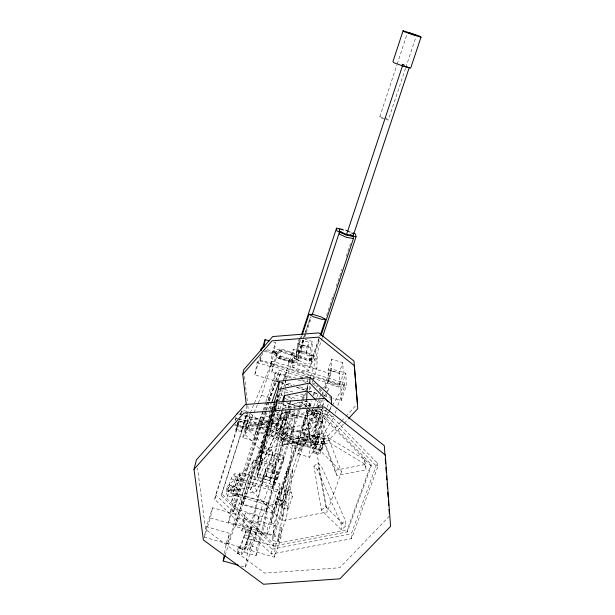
<?xml version="1.0" encoding="UTF-8"?>
<svg xmlns="http://www.w3.org/2000/svg" width="615" height="615" viewBox="0 0 615 615"><rect width="100%" height="100%" fill="white"/><g stroke="black" fill="none" stroke-linecap="round" stroke-linejoin="round"><path stroke-width="0.46" stroke-dasharray="3.08 2.31" d="M328.118 381.8L328.164 369.723L331.716 359.268L342.824 362.619L343.193 374.527L339.503 385.213L328.118 381.8L331.769 371.091L331.716 359.268M322.69 387.442L325.42 388.257L325.473 383.076L330.401 368.593L345.845 373.243L346.307 385.797L341.179 400.603L332.907 398.136M311.859 409.183L322.629 420.153L322.591 423.182L315.364 444.215L327.218 511.988L282.231 520.721L250.528 489.771L263.858 449.15L282.815 411.397L275.828 432.56L250.528 489.771M278.034 412.481L276.443 426.941L292.54 443.069L315.533 438.48L322.667 417.654L322.821 407.883M322.829 406.999L322.944 399.396M323.006 395.591L323.06 391.793L317.102 385.674M270.008 410.582L269.086 417.839L290.795 439.602L321.753 433.414L321.953 421.275L326.688 408.068M300.42 409.728L238.72 422.182L215.657 494.791L214.727 499.303L271.546 554.046L351.496 538.709L377.579 467.285L320.915 409.475L320.976 406.354M320.084 419.023L320.184 414.21L314.519 412.527L304.825 417.731L303.257 422.382L305.278 444.022L310.959 445.698L320.084 419.023L314.365 417.324L314.519 412.527M320.715 391.932L320.753 390.118M371.222 466.024L319.039 412.865L319.077 411.189L243.071 426.502L221.262 495.536L273.575 546.082L347.298 531.898L371.222 466.024L371.076 464.179L319.077 411.189M286.021 409.821L280.632 426.103L280.371 428.64L293.609 441.908L312.543 438.126L318.401 420.998L318.462 418.5L307.93 407.799M322.629 420.153L315.457 441.07L315.364 444.215L292.11 448.842L275.828 432.56L276.166 429.485L283.115 408.429L306.47 403.701L309.161 406.446M315.533 438.48L316.302 411.65L317.225 408.944M313.004 380.009L316.856 368.546L317.217 356.539L311.736 354.886L312.32 341.463L305.094 339.272M312.543 438.126L312.635 435.551L322.452 406.784M305.201 401.241L309.76 402.602L309.453 409.575L266.872 535.542L235.653 526.601L236.998 518.207L272.207 410.459M303.895 340.08L298.221 357.3L298.014 359.998L304.694 363.396L311.521 364.057L311.644 361.336L308.423 359.706L311.697 360.029L319.938 335.252M311.697 360.029L311.813 357.353L305.248 354.032L298.521 353.348L298.321 356L301.519 357.623L298.221 357.3M299.812 386.735L309.737 389.702L309.945 385.09M299.39 338.488L297.706 343.624L296.63 357.107L309.691 361.036L310.337 347.437L312.32 341.463M306.47 403.701L306.316 406.646L309.783 439.979L341.44 471.882L327.218 511.988M307.162 390.018L307.392 385.413M307.577 381.723L307.854 376.188L303.633 377.057M305.171 407.56L305.301 405.116L289.919 408.229M308.23 347.091L308.499 342.078L303.203 340.479L301.219 346.491L300.866 351.542L306.224 353.156L308.23 347.091L302.864 345.469L303.203 340.479M295.354 395.038L303.51 397.467L303.641 395.176L299.136 393.831M306.224 353.156L306.508 348.082L308.499 342.078M293.609 441.908L293.801 439.318L280.632 426.103M289.996 410.751L288.796 415.671A103.958 9.133 -73.3 0 0 284.537 434.959C281.524 447.774 277.726 460.274 274.129 472.897L272.03 472.289L275.459 461.988L278.088 462.757L294.616 413.242L294.808 410.689M276.166 429.485L292.34 445.675L282.231 520.721M292.54 443.069L294.539 416.04L289.25 410.689M296.63 357.107L298.659 350.942L299.52 339.534M290.795 439.602L291.748 427.34L275.213 410.697M274.336 557.152L275.305 546.397L251.112 539.478L249.713 550.133L274.336 557.152L280.871 538.094L281.724 527.609L257.401 520.621L275.497 466.339L253.426 459.889L235.668 514.371L233.984 524.664L227.711 543.868L204.272 537.187L206.471 526.724L212.513 507.721L235.668 514.371M313.473 407.33L274.044 523.642L272.483 540.393L278.011 541.976L278.51 536.149L291.272 474.903L292.802 470.398L287.574 468.876L286.052 473.381L273.037 534.581L278.51 536.149M291.864 363.273L291.933 362.512L298.729 360.536L299.397 358.514L293.286 352.749L280.478 348.889L273.552 350.735L272.899 352.764L278.895 358.591L288.673 361.528L288.604 362.289L291.864 363.273L292.602 360.467L299.397 358.514M292.333 361.174L293.386 349.351L298.659 350.942M283.653 460.612L284.076 455.838L272.906 452.563L266.626 471.528L266.041 476.425L277.257 479.692L283.653 460.612L272.376 457.314L272.906 452.563M279.418 490.439L280.025 483.859L240.173 472.274L237.059 480.392L232.87 494.891L231.701 501.579L271.769 513.133L275.251 505.238L279.418 490.439L239.089 478.731L240.173 472.274M273.575 546.082L273.767 544.014L221.638 493.607M271.546 554.046L272.007 549.164L215.657 494.791M288.604 362.289L289.342 359.491L279.556 356.546L273.552 350.735M277.257 479.692L277.734 474.772L284.076 455.838M282.892 410.651L283.115 408.429M281.855 410.536L283.354 405.985L283.638 403.14M284.491 394.622L285.045 389.049M285.137 388.119L285.791 381.608M263.481 476.072L262.505 483.967L273.575 487.18L276.327 478.962L277.104 471.136L266.172 467.946L263.481 476.072L255.356 507.137L248.575 535.742L245.723 544.321L244.601 552.393L256.001 555.637C265.196 528.101 268.509 498.919 277.104 471.136L274.398 479.246L266.418 510.327L259.845 538.971L256.97 547.527L256.001 555.637M278.088 462.757L278.641 457.199L294.093 410.858M274.044 523.642L270.785 522.704L271.138 519.175L308.007 409.967M271.769 513.133L272.46 506.329L276.542 491.846L280.025 483.859M285.637 379.693L285.36 382.422L294.393 385.121M285.729 378.786L286.367 372.421L283.392 381.508M253.426 459.889L250.712 478.362L273.567 485.004L275.497 466.339M273.575 487.18L274.398 479.246L257.677 473.996M275.459 461.988L275.189 464.563L260.391 460.243L261.467 452.171L267.11 434.943L268.394 428.809A102.19 7.411 -73.3 0 1 272.606 410.774M266.872 535.542L267.771 527.04L307.308 409.867M278.426 408.844L279.125 402.479M244.524 495.836L243.24 504.2L266.203 510.819L267.141 502.378L244.524 495.836L225.305 554.653M276.189 402.687L277.088 399.95L277.872 393.108L283.338 394.738M275.297 411.481L276.481 407.868L276.965 403.655M269.516 401.126L278.672 372.951L278.995 370.215L302.864 377.364M262.505 483.967L265.234 475.733L266.172 467.946C257.593 495.744 253.711 524.81 244.601 552.393M257.593 529.108L259.1 516.846L245.446 512.918L243.594 518.553L241.764 530.83L255.686 534.819L257.593 529.108L243.648 525.11L245.446 512.918M255.686 534.819L257.401 520.621M295.969 378.202L280.432 373.551L267.817 401.326L274.459 380.862L275.574 372.029L278.672 372.951M291.779 378.194L271.776 372.206L276.55 357.446L277.165 352.572L267.064 349.535M270.123 409.667L271.453 403.363M274.129 472.897L274.559 469.637A109.324 9.525 -73.3 0 1 281.893 434.275L283.769 426.764L289.734 410.882M251.012 530.722L251.397 527.847L247.153 526.625L244.463 534.758A27.775 1.999 -73.8 0 1 238.382 547.365L237.198 551.724L237.567 553.538L241.741 554.722L244.286 549.91L251.012 530.722L246.746 529.5L247.153 526.625M278.011 541.976L286.605 516.861L292.802 470.398M257.562 474.342L257.208 476.963L269.839 480.638L289.596 421.344L274.605 416.909L260.391 460.243M260.968 355.624L260.084 360.967L270.746 364.165L273.967 354.148L275.505 342.74L273.775 342.217M240.988 566.023L245.423 567.276L247.853 549.249L251.112 539.478M260.729 457.683L260.207 457.529L260.945 452.017L276.758 403.717M271.776 372.206L272.453 367.193L277.165 352.572M272.03 472.289L272.476 469.03A109.347 9.317 -73.3 0 1 279.871 433.683L281.755 426.164L288.035 409.39M253.972 412.665L261.521 395.376L271.553 364.226L271.968 361.182L344.508 382.953L344.615 386.128L336.759 408.798M270.746 364.165L272.368 352.518L275.505 342.74M272.483 540.393L281.04 515.262L287.574 468.876M274.052 403.97L267.617 421.729L265.38 430.369A111.377 8.01 -73.3 0 0 257.362 466.232L256.693 470.452L258.792 471.059L259.453 466.839A111.361 8.226 -73.3 0 1 267.402 430.961L269.624 422.321L276.412 403.686M244.724 434.159L249.044 430.462L249.859 425.549L278.295 423.074L281.885 426.672L269.824 451.095L265.503 454.746L244.724 434.159L245.577 429.224L249.859 425.549M279.594 382.215L254.779 374.804L260.022 357.031M227.711 543.868L229.495 533.305L206.471 526.724M262.936 411.035L230.51 511.127L233.485 511.98L234.069 508.513L265.695 411.158M254.779 374.804L257.723 359.944M224.529 553.462L226.305 543.114L229.495 533.305M319.462 398.182L272.952 535.027L228.565 522.304L230.51 511.127M243.071 426.502L242.764 428.224L319.039 412.865M227.642 497.005L228.649 491.546L227.25 486.404L266.441 450.265L271.522 449.25L272.776 454.185L256.547 491.324L227.642 497.005L226.235 491.823L227.25 486.404M214.727 499.303L237.959 426.195L238.72 422.182M283.292 441.524L281.201 440.909L282.462 434.344A103.981 8.933 -73.3 0 1 286.751 415.063L287.759 410.966M234.561 425.38L320.899 450.78L321.891 450.188L323.959 444.215L325.02 438.879L237.567 413.057M320.899 450.78L321.968 445.46L324.013 439.533L325.02 438.879M323.536 443.477L325.304 434.605L319.885 432.998L318.263 434.136L314.888 443.976L313.081 452.794L318.47 454.377L320.092 453.432L323.536 443.477L318.086 441.87L319.885 432.998M318.47 454.377L320.246 445.552L323.636 435.727L325.304 434.605M204.272 537.187L210.407 517.907L212.513 507.721M221.262 495.536L245.347 420.414L247.384 412.511M237.828 422.205L235.76 430.07L241.211 431.676L246.653 412.98M240.98 414.402L241.895 410.889M235.345 420.929L236.637 416.57M241.741 554.722L241.341 552.9L242.51 548.542A27.76 2.091 -73.9 0 0 248.691 535.973L251.397 527.847M231.701 501.579L234.807 493.545L239.089 478.731M235.138 419.876L236.767 414.718M240.073 414.994L240.934 412.281M235.76 430.07L236.621 428.886L239.827 418.792L245.347 420.414M260.084 360.967L262.989 351.842M227.396 490.17C229.672 484.689 230.11 477.74 234.73 473.642L240.734 475.387L241.441 481.453L237.098 494.837L230.909 493.046L230.902 489.371A112.191 5.673 -73.9 0 0 227.396 490.17L233.185 491.846A112.138 6.235 -73.9 0 1 236.983 491.131L237.098 494.837M250.259 412.873L270.531 365.648L271.968 361.182M275.343 353.502L275.997 351.473L281.608 349.966L292.01 353.102L296.96 357.776L296.292 359.806L290.772 361.397L280.217 358.222L275.343 353.502L280.955 351.98L291.356 355.109L296.292 359.806M230.909 493.046L235.23 479.654L234.73 473.642M233.185 491.846C235.491 486.388 235.883 479.277 240.734 475.387M272.899 352.764L279.833 350.904L280.478 348.889M280.955 351.98L281.608 349.966M278.895 358.591L279.556 356.546M263.228 410.128L265.58 402.871M265.872 401.964L275.574 372.029M280.217 358.222L280.878 356.177L275.997 351.473M228.565 522.304L264.642 411.12M264.934 410.228L267.54 402.195M265.988 410.243L268.647 402.056M268.947 401.149L278.995 370.215M233.485 511.98L266.264 411.12M266.564 410.213L269.216 402.033M268.517 409.436L270.769 403.232M277.803 381.646L280.432 373.551M269.086 417.839L271.469 410.551M271.761 409.636L273.798 403.409M272.499 409.544L274.59 403.148M288.673 361.528L289.342 359.491M250.712 478.362L275.128 403.671M275.428 402.756L279.302 390.917M291.356 355.109L292.01 353.102M280.24 389.533L282.631 382.223M282.931 381.315L293.386 349.351M235.653 526.601L275.897 403.594M243.24 504.2L273.283 412.411M273.575 411.497L276.258 403.317M276.55 402.41L280.417 390.594M280.717 389.687L283.1 382.415M298.729 360.536L292.625 354.755L293.286 352.749M290.772 361.397L291.441 359.36L296.96 357.776M260.207 457.529L275.005 412.381M279.325 400.665L283.5 387.95M283.792 387.035L286.236 379.77M286.521 378.878L292.602 360.467M256.693 470.452L260.629 458.429L262.743 459.044L258.792 471.059M322.36 337.466L314.772 360.144L305.555 359.36L296.23 354.755L296.215 351.011L299.797 340.095M300.097 339.18L301.289 335.544M277.034 403.309A97.554 7.265 -73.3 0 0 270.523 431.553L269.209 435.558L270.469 429.424A102.175 7.611 -73.3 0 1 274.867 410.528M318.962 339.203L308.407 370.753L304.164 372.067L295.93 369.6L292.033 365.84L302.15 335.106M258.93 470.198L262.836 458.298L262.505 460.858L257.208 476.963L258.254 470.36A115.951 8.564 -73.3 0 1 269.462 421.652L276.02 403.632M279.664 409.951L277.634 416.117L293.363 431.938L315.849 427.425L322.529 407.891M279.948 409.067L282.024 402.763M298.521 353.348L303.618 337.85M303.918 336.935L310.521 316.879M298.882 352.318L305.394 352.902L311.966 356.131L312.074 358.822L305.532 358.261L298.905 354.986L298.882 352.318L303.072 339.572M303.372 338.665L310.56 316.817M305.086 336.451L305.978 333.73M306.278 332.823L311.351 317.417M241.764 530.83L243.648 525.11M300.866 351.542L302.864 345.469M276.443 426.941L281.555 411.45M384.39 119.156L380.132 117.488L379.801 116.742L396.86 65.036M397.159 64.129L407.038 34.194M237.567 553.538L240.058 548.711L246.746 529.5M280.371 428.64L286.075 411.42L290.618 410.497M266.041 476.425L272.376 457.314M281.201 440.909L283.085 435.251A97.454 8.372 -73.3 0 1 288.489 410.32M385.951 119.525L388.288 120.079L405.531 68.257M405.831 67.35L415.809 37.346M270.246 477.655L269.839 480.638L270.746 473.996A115.835 9.878 -73.3 0 1 281.455 425.196L286.49 411.727M309.691 361.036L311.736 354.886M259.1 516.846L257.224 522.466L243.594 518.553M326.542 315.526L333.545 294.454M336.274 286.298L342.017 269.07M346.253 256.378L350.489 243.694M311.521 364.057L319.723 339.503M249.713 550.133L256.101 530.999L280.871 538.094M245.423 567.276L267.141 502.378M273.567 485.004L301.519 401.526M301.819 400.619L303.641 395.176M303.51 397.467L305.032 392.916M305.34 392.009L307.777 384.736M310.514 376.549L317.217 356.539M266.203 510.819L302.911 401.288M303.218 400.38L305.647 393.139M306.854 389.518L308.676 384.083M309.737 389.702L310.629 387.058M312.113 382.653L312.704 380.885M274.844 503.893L278.903 492.677L281.593 488.894L283.915 487.926L290.165 489.748L292.594 496.29L288.058 509.558L281.616 507.698L280.771 503.8A111.761 10.247 -74.4 0 0 274.844 503.893L280.878 505.63A111.707 10.832 -74.4 0 1 287.113 505.63L288.058 509.558M308.53 406.231L309.76 402.602M309.237 406.33L311.082 400.865M312.927 395.407L314.765 389.948M270.785 522.704L308.861 410.013M310.083 406.377L311.928 400.926M313.773 395.468L315.303 390.925M316.533 387.289L317.148 385.474M313.781 406.423L316.548 398.266M316.856 397.359L318.693 391.924M319 391.017L320.538 386.481M280.878 505.63L284.968 494.437L287.743 490.685L290.165 489.748M310.959 445.698L308.561 423.95L310.137 419.307L320.184 414.21M309.368 422.789L298.744 454.093L309.553 457.268L333.96 416.901L309.091 409.513M281.616 507.698L286.129 494.414L283.915 487.926M319.762 397.305L320.661 394.661M305.278 444.022L314.365 417.324M317.532 408.045L320.3 399.919M322.137 394.499L323.06 391.793M325.42 388.257L330.401 373.628L330.401 368.593M322.76 405.892L324.589 400.534M325.804 396.967L327.326 392.508M327.634 391.617L328.856 388.05L322.46 386.135M275.305 546.397L281.724 527.609M339.503 385.213L339.242 373.059L342.824 362.619M313.081 452.794L314.657 451.833L318.086 441.87M321.753 433.414L329.655 410.451M329.955 409.59L331.447 405.262M341.179 400.603L340.856 387.688L345.845 373.243M332.377 405.416L342.986 387.358L344.508 382.953M335.206 413.303L336.451 409.698M276.35 402.725L279.295 394.622L282.792 395.66M347.298 531.898L347.244 529.869L371.076 464.179M351.496 538.709L351.326 533.92L377.195 462.972L323.667 408.306M287.835 408.137L291.525 398.259L286.283 396.698M327.049 407.207L328.51 403.748M329.963 400.296L330.693 398.566M249.882 413.749L249.137 415.502A12.769 0.638 -73.4 0 0 244.524 430.216A12.769 0.638 -73.4 0 0 243.025 437.742L253.926 440.94L266.941 412.842M243.025 437.742L253.595 413.534M256.547 491.324L255.179 486.119L271.522 449.25M267.425 402.195L259.93 418.692A12.761 0.761 -73.5 0 0 254.164 437.88L253.926 440.94M265.503 454.746L277.842 430.116L281.885 426.672M317.255 408.721L304.317 431.799A12.715 1.253 -73.6 0 0 298.567 450.926L298.267 453.693L298.744 454.093L317.271 421.944L281.07 411.22M317.717 407.899L322.36 399.627M324.213 396.314L325.604 393.838M326.073 393.008L328.856 388.05M328.518 411.981L315.018 434.959A12.707 1.368 -73.7 0 0 310.237 449.542A12.707 1.368 -73.7 0 0 309.553 457.268M329.002 411.158L331.892 406.238M240.857 414.026L240.311 414.825L238.682 414.341M241.211 431.676L242.125 430.5L236.621 428.886M340.91 421.798L328.164 435.674L283.446 439.079L248.552 412.142M341.548 421.098L345.369 416.939M346.007 416.247L356.2 405.139M343.601 424.043L328.149 440.847L282.962 444.276L247.699 417.101L247.376 414.249M344.239 423.343L348.105 419.146M389.518 515.993L339.757 567.745L264.688 573.103L205.587 529.43L197.538 468.315M228.649 491.546L267.702 455.192L272.776 454.185M245.577 429.224L274.252 426.518L278.295 423.074M313.911 466.232L317.955 462.864L321.461 466.385L345.422 520.598L345.576 526.302L341.264 529.792L321.391 510.104L313.911 466.232L317.417 469.745L341.156 524.057L341.264 529.792M317.417 469.745L321.461 466.385M321.391 510.104L325.704 506.576L317.955 462.864M341.156 524.057L345.422 520.598M292.033 365.84L296.33 364.572L304.463 367.017L308.407 370.753M300.258 377.741L302.788 377.226M283.354 405.985L306.593 401.28L313.289 408.099M302.557 407.407L306.316 406.646L308.269 408.629M317.255 406.33L320.992 405.569M237.959 426.195L320.915 409.475M291.748 427.34L321.953 421.275M293.801 439.318L312.635 435.551M263.858 449.15L309.783 439.979M323.344 438.91L328.464 437.895L364.48 459.32L365.664 464.556L366.025 469.799L336.659 475.572L324.528 443.884L323.344 438.91L335.413 470.314L336.659 475.572M292.34 445.675L315.457 441.07M324.528 443.884L329.64 442.862L365.664 464.556M226.235 491.823L255.179 486.119M335.413 470.314L364.818 464.517L364.48 459.32M273.767 544.014L347.244 529.869M272.007 549.164L351.326 533.92M296.215 351.011L305.363 351.834L314.596 356.362L314.772 360.144M340.218 228.795L345.776 229.71M379.801 116.742L383.691 117.665M237.198 551.724L241.341 552.9M248.575 535.742L259.845 538.971M244.463 534.758L248.691 535.973M244.047 537.664L248.299 538.878M248.99 539.217L260.429 542.484M245.723 544.321L256.97 547.527M226.305 543.114L247.853 549.249M238.382 547.365L242.51 548.542M239.043 548.319L243.217 549.51M234.069 508.513L271.138 519.175M236.998 518.207L267.771 527.04M210.407 517.907L233.984 524.664M229.088 484.897L234.884 486.58M276.612 498.657L282.654 500.402M230.81 485.858L236.79 487.595M279.817 500.049L286.052 501.855M230.902 489.371L236.983 491.131M280.771 503.8L287.113 505.63M234.807 493.545L275.251 505.238M232.87 494.891L272.46 506.329M281.04 515.262L286.605 516.861M286.052 473.381L291.272 474.903M266.626 471.528L277.734 474.772M265.234 475.733L276.327 478.962M235.145 476.179L241.257 477.955M285.206 490.716L291.572 492.561M235.23 479.654L241.441 481.453M286.129 494.414L292.594 496.29M237.059 480.392L276.542 491.846M231.186 478.831L237.006 480.523M278.903 492.677L284.968 494.437M260.945 452.017L278.641 457.199M269.462 421.652L281.455 425.196M267.617 421.729L269.624 422.321M243.947 415.894L324.013 439.533M236.168 418.331L237.821 418.815M323.959 444.215L239.473 419.307L237.021 426.103L238.405 420.837L321.968 445.46M238.059 421.337L243.479 422.928M314.888 443.976L320.246 445.552M270.523 431.553L283.085 435.251M235.068 424.634L321.891 450.188M314.657 451.833L320.092 453.432M277.088 399.95L278.887 400.488M286.974 402.894L302.265 407.438M261.521 395.376L271.315 398.282M276.658 399.873L278.434 400.403M286.544 402.81L301.873 407.368M277.957 403.079L295 408.137M276.481 407.868L280.109 408.944M288.274 411.366L294.616 413.242M304.825 417.731L310.137 419.307M269.309 407.73L276.55 409.874M286.751 415.063L288.796 415.671M303.257 422.382L308.561 423.95M246.7 411.366L242.125 410.013L241.218 411.374L245.746 412.711M318.263 434.136L323.636 435.727M280.517 382.492L291.548 385.782M297.06 387.427L304.41 389.626M309.007 391.002L319.116 394.015M323.713 395.391L331.985 397.859M274.459 380.862L277.18 381.669M280.801 382.753L291.671 385.997M296.207 387.35L304.356 389.787M308.884 391.14L318.847 394.115M284.707 389.526L293.724 392.216M279.94 390.44L289.004 393.146M286.982 395.822L297.914 399.074M277.757 396.429L284.192 398.343M285.114 398.612L288.796 399.712M297.076 402.172L311.797 406.553M318.232 408.468L325.596 410.659M265.457 350.435L272.368 352.518M328.164 369.723L339.242 373.059M331.769 371.091L343.193 374.527M264.166 351.203L273.967 354.148M280.878 356.177L291.441 359.36M289.273 360.244L316.856 368.546M276.55 357.446L330.401 373.628M259.561 359.775L346.307 385.797M271.553 364.226L344.615 386.128M270.531 365.648L307.216 376.641M311.797 378.017L342.986 387.358M256.901 362.527L272.453 367.193M325.473 383.076L340.856 387.688M308.361 379.009L310.198 379.555M301.45 379.839L307.838 381.754M312.412 383.122L315.149 383.945M298.144 380.101L306.324 382.545M312.689 384.452L316.325 385.536M297.706 343.624L310.337 347.437M301.219 346.491L306.508 348.082M279.833 350.904L292.625 354.755M401.803 64.083L405.323 65.382M401.879 64.237L405.17 65.451M384.536 117.995L387.919 119.325L388.288 120.079M347.398 230.425L352.249 232.555M348.497 231.64L345.914 230.502L339.319 229.357L346.137 230.54L352.81 233.531L349.358 232.016M249.044 430.462L269.824 451.095M325.704 506.576L345.576 526.302M274.252 426.518L277.842 430.116M270.585 406.038L274.551 410.036M281.309 402.671L286.605 408.014M305.301 405.116L307.269 407.122M308.922 409.29L322.591 423.182L341.44 471.882M307.154 409.575L318.401 420.998M313.957 408.783L322.667 417.654M316.279 400.311L321.522 405.662M266.441 450.265L267.702 455.192M328.464 437.895L329.64 442.862M364.818 464.517L366.025 469.799M244.47 376.357L247.261 400.842M247.799 405.554L248.445 411.204M246.392 405.7L247.268 413.303M377.195 462.972L377.579 467.285M272.814 409.921A102.19 7.411 -73.3 0 1 274.367 403.794M275.082 409.667A102.175 7.611 -73.3 0 1 276.642 403.509M277.473 401.61A97.554 7.265 -73.3 0 1 279.295 394.622M288.696 409.49A97.454 8.372 -73.3 0 1 291.525 398.259M249.252 474.911L248.275 481.399L244.024 496.213L240.826 504.215L241.887 497.497L246.054 483.006L249.252 474.911M320.892 445.145L319.823 450.464L320.807 449.873L322.875 443.892L323.936 438.557L322.937 439.21L320.892 445.145M318.524 436.957L317.44 442.293L315.38 448.274L314.426 448.881L317.555 437.626L318.524 436.957M316.356 436.319L315.264 441.655L313.212 447.635L312.266 448.243L315.403 436.988L316.356 436.319M247.107 423.397L245.754 428.67L249.621 416.616L247.107 423.397M246.331 415.64L242.479 427.709L246.331 415.64"/><path stroke-width="0.92" d="M328.164 401.895L309.76 383.045L310.014 377.441L279.295 381.269L271.745 402.471M306.639 400.342L307.116 390.94L284.399 395.553L282.323 401.864M283.73 402.187L284.399 395.553M274.082 402.533L278.357 389.441L279.295 381.269M263.889 347.16L265.111 339.603L269.439 340.91M261.091 350.619L261.552 347.875L260.729 350.465M238.328 565.262L223.237 560.988L224.206 555.345M246.284 404.747L242.794 374.335L243.717 369.761L272.722 336.551L318.816 332.884L354.002 361.105L357.469 403.755M193.994 469.337L243.74 413.134L324.228 406.938L385.29 454.954L390.587 526.34L339.926 578.823L263.543 584.25L203.373 539.947L193.994 469.337L196.423 459.859L245.308 404.509L324.328 398.397L384.298 445.667L384.998 455.169M262.282 348.505L265.111 339.603M223.237 560.988L225.005 555.56M301.588 334.637L336.513 228.188L340.218 228.795M302.449 334.199L308.991 314.311L312.904 314.403L321.161 316.917L325.596 319.37L320.469 334.691M403.086 30.75L392.954 61.585L393.754 62.676L402.656 65.982L410.659 68.15L421.006 37.177L419.984 36.285L403.086 30.75L403.978 31.596L412.988 34.824L421.006 37.177M312.251 314.696L339.411 232.224L342.755 232.801L339.38 231.278L339.319 229.426L339.611 231.386L346.583 234.461L353.21 235.53L349.897 235.03L353.287 236.552L353.448 238.543L320.938 335.867M346.583 234.461L402.518 65.797L409.229 67.619L353.21 235.53M322.66 336.559L356.047 236.783L355.485 233.977L353.064 232.908M237.044 413.857L237.567 413.057M242.794 374.335L272.107 340.818L318.693 337.112L354.263 365.602L357.761 408.644L348.751 418.446M278.357 389.441L309.76 383.045M325.596 319.37L321.745 319.308L313.389 316.763L308.991 314.311M356.047 236.783L346.722 235.276L336.897 230.94L336.513 228.188M353.448 238.543L346.522 237.367L339.472 234.184L339.411 232.224M310.014 377.441L331.416 396.836L331.439 404.324M307.116 390.94L315.626 399.642M385.282 458.974L385.636 463.725M385.92 467.523L386.274 472.274M386.551 476.079L386.835 479.877M387.119 483.682L387.473 488.433M387.75 492.231L388.103 496.982M388.388 500.787L388.742 505.538M389.018 509.343L389.303 513.141M411.55 33.525L407.637 32.38L416.416 35.524L411.55 33.525"/></g></svg>
